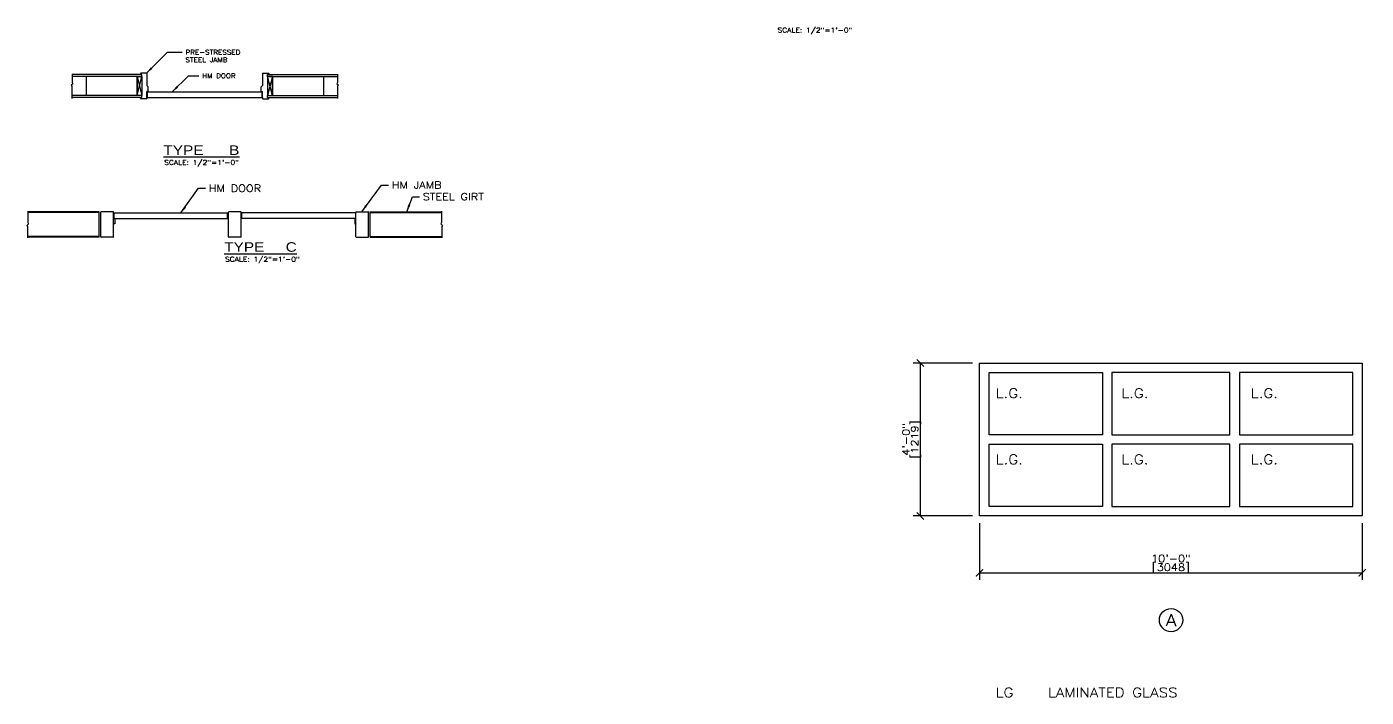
# Model space of a CAD drawing. Header units: inches. Extents: x -36 to 1350, y -371 to 143.
# Drawn here: x -36.4 to 383.6, y -342.7 to -132.3 of the extents above; entities that cross this region are included whole.
import ezdxf
from ezdxf.enums import TextEntityAlignment as Align

# ---------------------------------------------------------------- set-up
doc = ezdxf.new("R2010")
doc.units = ezdxf.units.IN
doc.header["$MEASUREMENT"] = 0
doc.layers.get('0').update_dxf_attribs({"linetype": 'CONTINUOUS'})
doc.layers.get('DEFPOINTS').update_dxf_attribs({"linetype": 'CONTINUOUS'})
for name, color, linetype in [('Arch_Detail_Annot', 5, 'CONTINUOUS'), ('Arch_Detail_Board', 131, 'CONTINUOUS'), ('Arch_Detail_Door', 140, 'CONTINUOUS'), ('Arch_Detail_Frame', 133, 'CONTINUOUS'), ('Arch_Detail_Girt', 133, 'CONTINUOUS'), ('Arch_Detail_SteelStuds', 75, 'CONTINUOUS'), ('Arch_Detail_Studs', 11, 'CONTINUOUS'), ('Arch_Detail_Text', 5, 'CONTINUOUS'), ('Arch_Detail_Window', 140, 'CONTINUOUS')]:
    doc.layers.add(name, color=color, linetype=linetype)
doc.styles.add('ROMANS-115', font='romans.shx', dxfattribs={"width": 1.15})
doc.styles.add('ROMANS-80', font='romans.shx', dxfattribs={"width": 0.8})
doc.styles.add('SANS-115', font='sanss___.ttf', dxfattribs={"width": 1.15})
doc.dimstyles.new('ROMANS-24', dxfattribs={"dimtxt": 2.25, "dimasz": 2.25, "dimexe": 2.25, "dimexo": 2.25, "dimgap": 0.03125, "dimtad": 1, "dimdec": 6, "dimlfac": -192, "dimzin": 1, "dimdsep": 46, "dimlunit": 4, "dimtxsty": 'ROMANS-115', "dimblk": 'ARCHTICK', "dimcen": 2.25, "dimclrd": 256, "dimclre": 256, "dimclrt": 256, "dimadec": 0, "dimazin": 0, "dimtfac": 1, "dimtdec": 6, "dimtofl": 0, "dimtmove": 2, "dimatfit": 0, "dimfxl": 1, "dimfrac": 2, "dimtolj": 1, "dimtzin": 0, "dimarcsym": 0})
doc.dimstyles.new('ROMANS-24$7', dxfattribs={"dimtxt": 2.25, "dimasz": 2.25, "dimexe": 2.25, "dimexo": 2.25, "dimgap": 1, "dimtad": 0, "dimdec": 6, "dimlfac": -192, "dimzin": 1, "dimdsep": 46, "dimlunit": 4, "dimtxsty": 'ROMANS-115', "dimblk": 'ARCHTICK', "dimcen": 2.25, "dimclrd": 256, "dimclre": 256, "dimclrt": 256, "dimadec": 0, "dimazin": 0, "dimtfac": 1, "dimtdec": 6, "dimtofl": 0, "dimtmove": 2, "dimatfit": 0, "dimfxl": 1, "dimfrac": 2, "dimtolj": 1, "dimtzin": 0, "dimarcsym": 0})

# ---------------------------------------------------------------- blocks, each defined once
blk = doc.blocks.new('_ArchTick')
at = {"color": 0, "linetype": 'ByBlock', "const_width": 0.15}
blk.add_lwpolyline([(-0.5, -0.5), (0.5, 0.5)], dxfattribs=at)
blk = doc.blocks.new('*D4')
at = {"layer": 'Arch_Detail_Text', "lineweight": -2, "transparency": 16777216}
for p, q in [((262.39, -288.07), (262.39, -305.9)), ((382.39, -288.07), (382.39, -305.9)), ((262.39, -303.65), (382.39, -303.65))]:
    blk.add_line(p, q, dxfattribs=at)
at = {"layer": 'DEFPOINTS', "color": 0, "transparency": 16777216}
for p in [(262.39, -285.82), (382.39, -285.82), (382.39, -303.65)]:
    blk.add_point(p, dxfattribs=at)
at = {"layer": 'Arch_Detail_Text', "lineweight": -2, "transparency": 16777216, "xscale": 2.25, "yscale": 2.25, "zscale": 2.25, "rotation": 180}
blk.add_blockref('_ArchTick', (262.39, -303.65), dxfattribs=at)
at = {"layer": 'Arch_Detail_Text', "lineweight": -2, "transparency": 16777216, "xscale": 2.25, "yscale": 2.25, "zscale": 2.25}
blk.add_blockref('_ArchTick', (382.39, -303.65), dxfattribs=at)
at = {"layer": 'Arch_Detail_Text', "transparency": 16777216, "char_height": 2.25, "attachment_point": 5, "style": 'ROMANS-115'}
for s, insert in [('\\A1;10\'-0"', (322.39, -299.17)), ('\\A1;[3048]', (322.39, -302.28))]:
    blk.add_mtext(s, dxfattribs=dict(at, insert=insert))
blk = doc.blocks.new('*D5')
at = {"layer": 'Arch_Detail_Text', "lineweight": -2, "transparency": 16777216}
for p, q in [((260.14, -237.82), (241.54, -237.82)), ((243.79, -237.82), (243.79, -285.82)), ((260.14, -285.82), (241.54, -285.82))]:
    blk.add_line(p, q, dxfattribs=at)
at = {"layer": 'DEFPOINTS', "color": 0, "transparency": 16777216}
for p in [(262.39, -237.82), (243.79, -285.82), (262.39, -285.82)]:
    blk.add_point(p, dxfattribs=at)
at = {"layer": 'Arch_Detail_Text', "lineweight": -2, "transparency": 16777216, "xscale": 2.25, "yscale": 2.25, "zscale": 2.25}
for p, rotation in [((243.79, -237.82), 90), ((243.79, -285.82), 270)]:
    blk.add_blockref('_ArchTick', p, dxfattribs=dict(at, rotation=rotation))
at = {"layer": 'Arch_Detail_Text', "transparency": 16777216, "char_height": 2.25, "attachment_point": 5, "rotation": 90, "style": 'ROMANS-115'}
for s, insert in [('\\A1;4\'-0"', (239.3, -261.82)), ('\\A1;[1219]', (242.42, -261.82))]:
    blk.add_mtext(s, dxfattribs=dict(at, insert=insert))
blk = doc.blocks.new('Window')
blk.add_circle((0.4356, 0.3589), 0.0609)
at = {"style": 'ROMANS-80', "width": 1.15}
blk.add_attdef('WINDOW', text='', height=0.0625, dxfattribs=at).set_placement((0.4356, 0.3589), align=Align.MIDDLE)

msp = doc.modelspace()

# ---------------------------------------------------------------- linework, layer by layer
at = {"layer": 'Arch_Detail_Board'}
for p, q in [((-22.03905048, -150.18700036), (-22.56112, -150.58994551)), ((-22.56112, -150.58994551), (-22.30008524, -150.92178273)), ((-22.30008524, -150.92178273), (-22.30008524, -154.82671999)), ((-22.22889397, -147.17676291), (-22.22889397, -149.83146051)), ((-0.34207609, -147.25887723), (-22.22889397, -147.25887723)), ((-0.34207609, -147.88387723), (-22.22889397, -147.88387723)), ((-22.22889397, -149.83146051), (-22.03905048, -150.18700036)), ((-0.34207609, -147.88387723), (-0.34207609, -147.25887723)), ((39.08469306, -147.88387723), (39.08469306, -147.25887723)), ((39.08469306, -147.25887723), (60.97151094, -147.25887723)), ((39.08469306, -147.88387723), (60.97151094, -147.88387723)), ((60.97151094, -149.83146051), (60.78166746, -150.18700036)), ((60.78166746, -150.18700036), (61.30373698, -150.58994551)), ((60.97151094, -147.17676291), (60.97151094, -149.83146051)), ((61.30373698, -150.58994551), (61.04270222, -150.92178273)), ((61.04270222, -150.92178273), (61.04270222, -154.82671999)), ((-0.34207609, -153.88387723), (-22.30008524, -153.88387723)), ((-0.34207609, -154.50887723), (-22.30008524, -154.50887723)), ((-0.34207609, -154.50887723), (-0.34207609, -153.88387723)), ((39.08469306, -153.88387723), (61.04270222, -153.88387723)), ((39.08469306, -154.50887723), (39.08469306, -153.88387723)), ((39.08469306, -154.50887723), (61.04270222, -154.50887723))]:
    msp.add_line(p, q, dxfattribs=at)
at = {"layer": 'Arch_Detail_Door'}
for p, q in [((1.37130849, -152.75887723), (37.37130849, -152.75887723)), ((1.37130849, -154.50887723), (1.37130849, -152.75887723)), ((1.37130849, -154.50887723), (37.37130849, -154.50887723)), ((37.37130849, -154.50887723), (37.37130849, -152.75887723)), ((-9.0975913, -190.7223316), (26.5274087, -190.7223316)), ((-9.0975913, -190.7223316), (-9.0975913, -192.4723316)), ((-9.0975913, -192.4723316), (26.5274087, -192.4723316)), ((26.5274087, -192.4723316), (26.5274087, -190.7223316)), ((26.5274087, -192.4723316), (26.5274087, -190.7223316)), ((66.6524087, -190.7223316), (31.0274087, -190.7223316)), ((31.0274087, -192.4723316), (31.0274087, -190.7223316)), ((31.0274087, -192.4723316), (31.0274087, -190.7223316)), ((66.6524087, -192.4723316), (31.0274087, -192.4723316)), ((66.6524087, -190.7223316), (66.6524087, -192.4723316))]:
    msp.add_line(p, q, dxfattribs=at)
at = {"layer": 'Arch_Detail_Frame'}
for p, q in [((-0.75369151, -147.00887723), (-0.75369151, -147.25887723)), ((1.12130849, -146.88387723), (-0.62869151, -146.88387723)), ((1.24630849, -147.00887723), (1.24630849, -150.77428069)), ((37.49630849, -147.00887723), (37.49630849, -150.77428069)), ((37.62130849, -146.88387723), (39.37130849, -146.88387723)), ((39.49630849, -147.00887723), (39.49630849, -147.25887723)), ((1.62130849, -151.12557949), (1.24630849, -150.77428069)), ((1.62130849, -152.62557949), (1.62130849, -151.12557949)), ((37.12130849, -151.12557949), (37.49630849, -150.77428069)), ((37.12130849, -152.62557949), (37.12130849, -151.12557949)), ((-0.75369151, -154.75887723), (-0.75369151, -154.50887723)), ((1.12130849, -154.88387723), (-0.62869151, -154.88387723)), ((1.24630849, -154.50887723), (1.24630849, -152.62557949)), ((1.62130849, -152.62557949), (1.24630849, -152.62557949)), ((1.24630849, -154.50887723), (1.24630849, -154.75887723)), ((37.12130849, -152.62557949), (37.49630849, -152.62557949)), ((37.49630849, -154.50887723), (37.49630849, -152.62557949)), ((37.49630849, -154.50887723), (37.49630849, -154.75887723)), ((37.62130849, -154.88387723), (39.37130849, -154.88387723)), ((39.49630849, -154.75887723), (39.49630849, -154.50887723)), ((-13.2225913, -198.2223316), (-13.2225913, -190.4723316)), ((-9.3475913, -190.3473316), (-13.0975913, -190.3473316)), ((-9.2225913, -198.2223316), (-9.2225913, -190.4723316)), ((-8.8475913, -192.60562935), (-9.2225913, -192.60562935)), ((-8.8475913, -192.60562935), (-8.8475913, -194.10562935)), ((26.7774087, -198.2223316), (26.7774087, -190.4723316)), ((30.6524087, -190.3473316), (26.9024087, -190.3473316)), ((30.7774087, -198.2223316), (30.7774087, -190.4723316)), ((66.4024087, -192.60562935), (66.4024087, -194.10562935)), ((66.4024087, -192.60562935), (66.7774087, -192.60562935)), ((66.7774087, -198.2223316), (66.7774087, -190.4723316)), ((66.9024087, -190.3473316), (70.6524087, -190.3473316)), ((70.7774087, -198.2223316), (70.7774087, -190.4723316)), ((-8.8475913, -194.10562935), (-9.2225913, -194.10562935)), ((66.4024087, -194.10562935), (66.7774087, -194.10562935)), ((-9.3475913, -198.3473316), (-13.0975913, -198.3473316)), ((30.6524087, -198.3473316), (26.9024087, -198.3473316)), ((66.9024087, -198.3473316), (70.6524087, -198.3473316))]:
    msp.add_line(p, q, dxfattribs=at)
for centre, start, end in [((-0.62869151, -147.00887723), 90, 180), ((1.12130849, -147.00887723), 0, 90), ((37.62130849, -147.00887723), 90, 180), ((39.37130849, -147.00887723), 0, 90), ((-0.62869151, -154.75887723), 180, 270), ((1.12130849, -154.75887723), 270, 0), ((37.62130849, -154.75887723), 180, 270), ((39.37130849, -154.75887723), 270, 0), ((-13.0975913, -190.4723316), 90, 180), ((-9.3475913, -190.4723316), 0, 90), ((26.9024087, -190.4723316), 90, 180), ((30.6524087, -190.4723316), 0, 90), ((30.6524087, -190.4723316), 0, 90), ((66.9024087, -190.4723316), 90, 180), ((70.6524087, -190.4723316), 0, 90), ((-13.0975913, -198.2223316), 180, 270), ((-9.3475913, -198.2223316), 270, 0), ((26.9024087, -198.2223316), 180, 270), ((30.6524087, -198.2223316), 270, 0), ((66.9024087, -198.2223316), 180, 270), ((70.6524087, -198.2223316), 270, 0)]:
    msp.add_arc(centre, 0.125, start, end, dxfattribs=at)
at = {"layer": 'Arch_Detail_Girt'}
for p, q in [((-36.11133629, -190.13821818), (-36.11133629, -193.76962245)), ((-13.7225913, -190.3473316), (-36.11133629, -190.3473316)), ((-13.7225913, -190.5973316), (-36.11133629, -190.5973316)), ((-13.7225913, -198.3473316), (-13.7225913, -190.3473316)), ((71.2774087, -190.3473316), (93.66615368, -190.3473316)), ((71.2774087, -198.3473316), (71.2774087, -190.3473316)), ((71.2774087, -190.5973316), (93.66615368, -190.5973316)), ((93.66615368, -190.13821818), (93.66615368, -193.76962245)), ((-35.90935578, -194.09241403), (-36.4345061, -194.61695024)), ((-36.4345061, -194.61695024), (-36.19212916, -194.93974143)), ((-36.19212916, -194.93974143), (-36.19212916, -198.49044801)), ((-36.11133629, -193.76962245), (-35.90935578, -194.09241403)), ((93.66615368, -193.76962245), (93.46417318, -194.09241403)), ((93.46417318, -194.09241403), (93.9893235, -194.61695024)), ((93.9893235, -194.61695024), (93.74694656, -194.93974143)), ((93.74694656, -194.93974143), (93.74694656, -198.49044801)), ((-13.7225913, -198.0973316), (-36.19212916, -198.0973316)), ((-13.7225913, -198.3473316), (-36.19212916, -198.3473316)), ((71.2774087, -198.0973316), (93.74694656, -198.0973316)), ((71.2774087, -198.3473316), (93.74694656, -198.3473316))]:
    msp.add_line(p, q, dxfattribs=at)
at = {"layer": 'Arch_Detail_SteelStuds'}
for p, q in [((-17.84207609, -147.88387723), (-19.84207609, -147.88387723)), ((-17.84207609, -147.88387723), (-17.84207609, -153.88387723)), ((-1.84207609, -147.88387723), (-3.84207609, -147.88387723)), ((-1.84207609, -147.88387723), (-1.84207609, -153.88387723)), ((40.58469306, -147.88387723), (40.58469306, -153.88387723)), ((40.58469306, -147.88387723), (42.58469306, -147.88387723)), ((56.58469306, -147.88387723), (56.58469306, -153.88387723)), ((56.58469306, -147.88387723), (58.58469306, -147.88387723)), ((-17.84207609, -153.88387723), (-19.84207609, -153.88387723)), ((-1.84207609, -153.88387723), (-3.84207609, -153.88387723)), ((40.58469306, -153.88387723), (42.58469306, -153.88387723)), ((56.58469306, -153.88387723), (58.58469306, -153.88387723))]:
    msp.add_line(p, q, dxfattribs=at)
at = {"layer": 'Arch_Detail_Studs'}
for p, q in [((-1.84207609, -147.88387723), (-0.34207609, -153.88387723)), ((-1.84207609, -153.88387723), (-0.34207609, -147.88387723)), ((40.58469306, -147.88387723), (39.08469306, -153.88387723)), ((40.58469306, -153.88387723), (39.08469306, -147.88387723))]:
    msp.add_line(p, q, dxfattribs=at)
for points in [[(-0.34207609, -153.88387723), (-1.84207609, -153.88387723), (-1.84207609, -147.88387723), (-0.34207609, -147.88387723)], [(39.08469306, -153.88387723), (40.58469306, -153.88387723), (40.58469306, -147.88387723), (39.08469306, -147.88387723)]]:
    msp.add_lwpolyline(points, close=True, dxfattribs=at)
at = {"layer": 'Arch_Detail_Window'}
for points in [[(262.39010933, -285.8197762), (262.39010933, -237.8197762), (382.39010933, -237.8197762), (382.39010933, -285.8197762)], [(265.39010933, -260.3197762), (265.39010933, -240.8197762), (300.89010933, -240.8197762), (300.89010933, -260.3197762)], [(340.89010933, -260.3197762), (340.89010933, -240.8197762), (303.89010933, -240.8197762), (303.89010933, -260.3197762)], [(379.39010933, -260.3197762), (379.39010933, -240.8197762), (343.89010933, -240.8197762), (343.89010933, -260.3197762)], [(265.39010933, -282.8197762), (265.39010933, -263.3197762), (300.89010933, -263.3197762), (300.89010933, -282.8197762)], [(340.89010933, -282.8197762), (340.89010933, -263.3197762), (303.89010933, -263.3197762), (303.89010933, -282.8197762)], [(379.39010933, -282.8197762), (379.39010933, -263.3197762), (343.89010933, -263.3197762), (343.89010933, -282.8197762)]]:
    msp.add_lwpolyline(points, close=True, dxfattribs=at)

# ---------------------------------------------------------------- block references
at = {"layer": 'Arch_Detail_Annot', "xscale": 59.99999979864057, "yscale": 59.99999979864057, "zscale": 59.99999979864057}
msp.add_blockref('Window', (296.28919956, -340.02821619), dxfattribs=at).add_auto_attribs({'WINDOW': 'A'})

# ---------------------------------------------------------------- texts
at = {"layer": 'Arch_Detail_Annot', "width": 1.15}
for s, height, style, p in [('SCALE: 1/2"=1\'-0"', 1.5, 'ROMANS-115', (199.00588993, -134.08491787)), ('%%UTYPE      B', 3.0000000135, 'SANS-115', (6.4058173, -172.52393847)), ('SCALE: 1/2"=1\'-0"', 1.5000000068, 'ROMANS-115', (6.6539465, -175.61216007)), ('%%UTYPE     C', 3.0000000453, 'SANS-115', (25.48280016, -202.91214518)), ('SCALE: 1/2"=1\'-0"', 1.5000000227, 'ROMANS-115', (25.73092936, -206.00036681)), ('L.G.', 2.99999999, 'ROMANS-115', (267.38503621, -248.79538858)), ('L.G.', 2.99999999, 'ROMANS-115', (306.77438397, -248.79538858)), ('L.G.', 2.99999999, 'ROMANS-115', (347.39464059, -248.79538858)), ('L.G.', 2.99999999, 'ROMANS-115', (267.38503621, -269.56074732)), ('L.G.', 2.99999999, 'ROMANS-115', (306.77438397, -269.56074732)), ('L.G.', 2.99999999, 'ROMANS-115', (347.39464059, -269.56074732)), ('LG    LAMINATED GLASS', 2.9999999899, 'ROMANS-115', (267.38503621, -342.7016177))]:
    msp.add_text(s, height=height, dxfattribs=dict(at, style=style)).set_placement(p)
at = {"layer": 'Arch_Detail_Annot', "attachment_point": 1, "style": 'ROMANS-115'}
for s, insert, char_height in [('PRE-STRESSED\\PSTEEL JAMB', (13.32493025, -139.57756004), 1.4400000065), ('HM DOOR', (18.55674436, -146.96080526), 1.440000006), ('\\A1;HM DOOR', (20.64807955, -181.84873445), 2.25), ('\\A1;HM JAMB', (78.01126369, -180.8514648), 2.25), ('\\A1;STEEL GIRT', (87.74675963, -184.51338984), 2.25)]:
    msp.add_mtext(s, dxfattribs=dict(at, insert=insert, char_height=char_height))

# ---------------------------------------------------------------- dimensions: what is measured, and where the dimension line sits
at = {"layer": 'Arch_Detail_Text'}
dim = msp.add_linear_dim(base=(243.7891102254, -285.8197761966), p1=(262.3901093309, -237.8197761966), p2=(262.3901093309, -285.8197761966), angle=90, dimstyle='ROMANS-24', override={"dimpost": '\\X'}, dxfattribs=at)
dim.commit()
dim.dimension.update_dxf_attribs({"geometry": '*D5', "text_midpoint": (240.6730387968, -261.8197761966)})
dim = msp.add_linear_dim(base=(382.3901093308, -303.6533652517), p1=(262.3901093309, -285.8197761966), p2=(382.3901093308, -285.8197761966), dimstyle='ROMANS-24', override={"dimpost": '\\X'}, dxfattribs=at)
dim.commit()
dim.dimension.update_dxf_attribs({"geometry": '*D4', "text_midpoint": (322.3901093309, -300.5372938231)})

# ---------------------------------------------------------------- leaders
at = {"layer": 'Arch_Detail_Annot', "annotation_type": 0, "has_hookline": 1, "hookline_direction": 0}
for points, text_width in [([(1.0974604, -146.88387723), (7.68377759, -140.29756005), (12.32493025, -140.29756005)], 18.6102858), ([(9.16395664, -152.75887723), (14.24202861, -147.68080526), (17.55674436, -147.68080526)], 11.51314291)]:
    msp.add_leader(points, dimstyle='ROMANS-24$7', dxfattribs=dict(at, text_width=text_width))
for points, text_width in [([(11.89948239, -190.7223316), (17.39807955, -182.97373445), (19.64807955, -182.97373445)], 17.98928571), ([(68.64039689, -190.3473316), (74.76126369, -181.9764648), (77.01126369, -181.9764648)], 17.12678571), ([(82.71416919, -190.3473316), (84.49675963, -185.63838984), (86.74675963, -185.63838984)], 21.43928571)]:
    msp.add_leader(points, dimstyle='ROMANS-24$7', override={"dimgap": 1, "dimtad": 0}, dxfattribs=dict(at, text_width=text_width))

doc.saveas('drawing.dxf')
